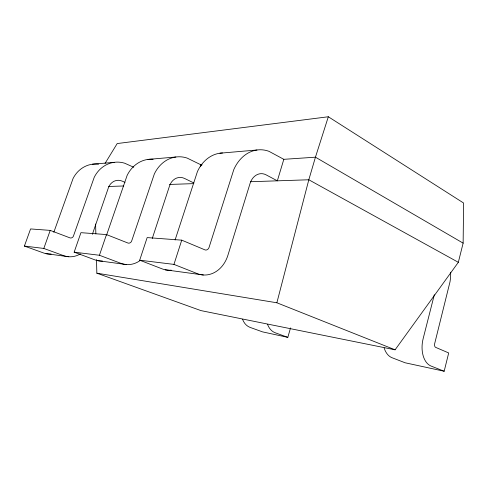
<?xml version="1.0" encoding="UTF-8"?>
<svg xmlns="http://www.w3.org/2000/svg" width="488" height="488" viewBox="0 0 488 488"><rect width="100%" height="100%" fill="white"/><g stroke="black" fill="none" stroke-linecap="round" stroke-linejoin="round"><path stroke-width="0.73" d="M96.502 259.561L96.844 273.176L200.964 310.606L395.091 349.817L458.33 262.306L463.13 243.14L463.6 203.02L328.326 116.76L117.193 143.557L105.042 163.431M384.135 347.944A21.283 13.975 -81.6 0 0 392.035 357.722L405.101 362.773L444.171 371.24L448.698 352.946L435.528 347.31A3.16 1.976 -81.9 0 1 434.582 344.003L450.015 281.783A32.348 20.667 -85.1 0 0 450.662 272.219M434.326 294.715L423.145 338.678A22.418 13.999 -81.9 0 0 431.093 366.067L444.171 371.24M395.091 349.817L276.873 302.78L308.812 179.773L315.449 157.185L328.326 116.76M242.548 319.274A17.159 13.28 -79.8 0 0 250.088 327.393L262.532 331.877L287.822 337.36L290.537 327.912M173.948 264.392L181.731 240.157L205.174 249.966A4.105 3.385 -85.2 0 0 208.937 247.782L233.837 169.489A39.613 30.835 89 0 1 268.973 151.329L283.821 159.326L277.337 180.828L266.106 174.856A15.817 12.31 89 0 0 250.039 183.525L227.896 255.303A29.14 24.01 -85.2 0 1 197.262 273.615L173.948 264.392L139.696 260.195L147.156 237.589L181.731 240.157M175.076 240.029L197.451 171.52A37.167 30.049 88.5 0 1 222.528 152.976M200.69 166.353L201.154 164.92L187.136 158.075A34.258 28.92 87.7 0 0 154.354 173.929L131.577 241.249A3.526 3.129 -84.6 0 1 128.106 243.097L106.482 234.569L80.929 232.672L74.158 252.162L94.879 259.848A23.607 21.454 -84.3 0 0 102.48 261.056M152.262 238.486L169.525 185.977A13.682 11.547 87.7 0 1 184.549 178.443L193.815 182.939M74.158 252.162L99.43 255.261L106.482 234.569M106.549 235.155L127.118 175.448A32.415 28.097 86.9 0 1 153.116 159.259M92.372 234.319L108.373 187.837A12.054 10.773 85.7 0 1 122.354 181.182L125.001 182.384M50.221 230.391L30.573 228.933L24.4 246.062L43.81 248.441L50.221 230.391L70.15 237.937A3.093 2.885 -83.6 0 0 73.346 236.326L94.233 177.284A30.183 26.98 85.7 0 1 124.708 163.224L133.73 167.25M53.814 232.282L73.084 178.462A28.743 26.193 84.5 0 1 98.6 164.181M92.421 164.212L114.186 162.333M147.962 159.417L175.869 157.008M219.899 153.202L256.969 150.005M200.611 164.956L202.13 164.852M283.504 159.344L315.449 157.185L463.13 243.14M108.562 186.483L123.738 185.971M169.434 184.446L193.803 183.628M250.332 181.731L308.812 179.773L458.33 262.306M45.988 253.65L68.808 256.755M97.594 260.641L126.581 264.581M165.164 269.791L203.417 274.988M96.844 273.176L276.873 302.78M24.4 246.062L43.481 252.936A20.831 19.807 -82.8 0 0 51.148 254.01M43.81 248.441L63.562 255.639A21.917 20.478 -83.6 0 0 80.386 253.888M287.822 337.36L275.195 332.761A17.891 13.475 -80.2 0 1 267.552 324.337M99.43 255.261L120.896 263.343A25.016 22.192 -84.6 0 0 140.361 260.36M139.696 260.195L162.223 268.9A27.249 23.241 -85 0 0 171.221 270.169M95.605 224.01L95.849 233.844"/></g></svg>
